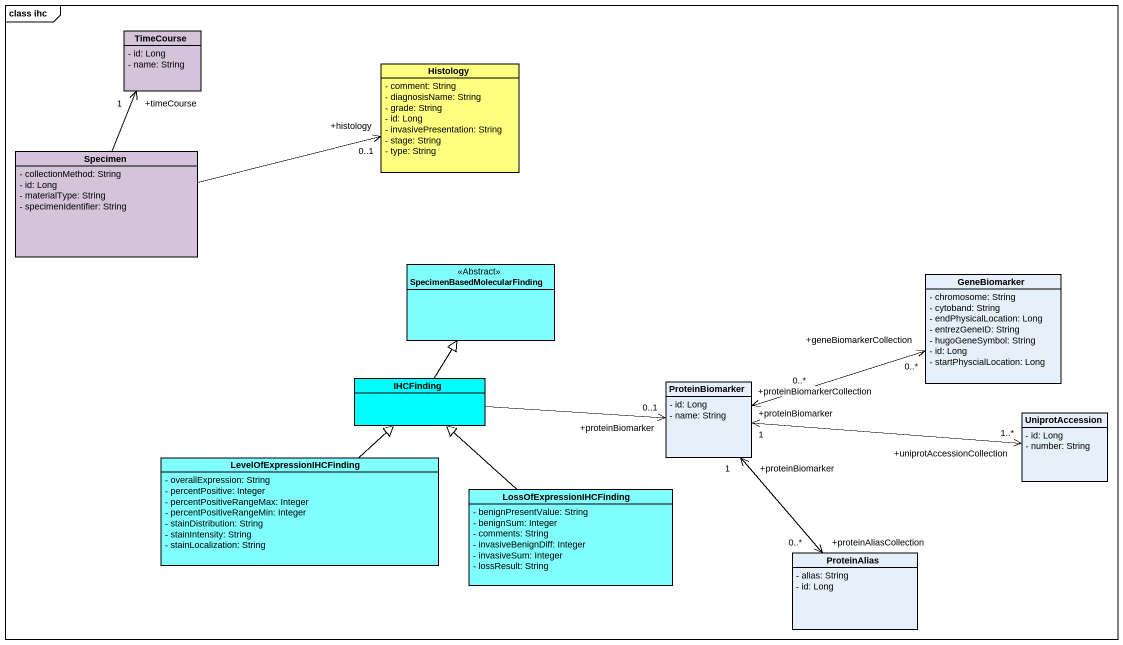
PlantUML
@startuml
mainframe class ihc
hide circle
hide empty members
skinparam classAttributeIconSize 0
class TimeCourse #D4C3D9 {
  - id: Long
  - name: String
}
class Histology #FFFF80 {
  - comment: String
  - diagnosisName: String
  - grade: String
  - id: Long
  - invasivePresentation: String
  - stage: String
  - type: String
}
class Specimen #D4C3D9 {
  - collectionMethod: String
  - id: Long
  - materialType: String
  - specimenIdentifier: String
}
class "SpecimenBasedMolecularFinding" as SpecimenBasedMolecularFindin <<Abstract>> #80FFFF
class GeneBiomarker {
  - chromosome: String
  - cytoband: String
  - endPhysicalLocation: Long
  - entrezGeneID: String
  - hugoGeneSymbol: String
  - id: Long
  - startPhyscialLocation: Long
}
class IHCFinding #00FFFF
class ProteinBiomarker {
  - id: Long
  - name: String
}
class UniprotAccession {
  - id: Long
  - number: String
}
class LevelOfExpressionIHCFinding #80FFFF {
  - overallExpression: String
  - percentPositive: Integer
  - percentPositiveRangeMax: Integer
  - percentPositiveRangeMin: Integer
  - stainDistribution: String
  - stainIntensity: String
  - stainLocalization: String
}
class LossOfExpressionIHCFinding #80FFFF {
  - benignPresentValue: String
  - benignSum: Integer
  - comments: String
  - invasiveBenignDiff: Integer
  - invasiveSum: Integer
  - lossResult: String
}
class ProteinAlias {
  - alias: String
  - id: Long
}
Specimen -up-> "+timeCourse\n1" TimeCourse
Specimen -right-> "+histology\n0..1" Histology
IHCFinding -up-|> SpecimenBasedMolecularFindin
IHCFinding -right-> "+proteinBiomarker\n0..1" ProteinBiomarker
ProteinBiomarker "+proteinBiomarkerCollection\n0..*" <-right-> "+geneBiomarkerCollection\n0..*" GeneBiomarker
ProteinBiomarker "+proteinBiomarker\n1" <-right-> "+uniprotAccessionCollection\n1..*" UniprotAccession
ProteinBiomarker "+proteinBiomarker\n1" <--> "+proteinAliasCollection\n0..*" ProteinAlias
LevelOfExpressionIHCFinding -up-|> IHCFinding
LossOfExpressionIHCFinding -up-|> IHCFinding
@enduml
